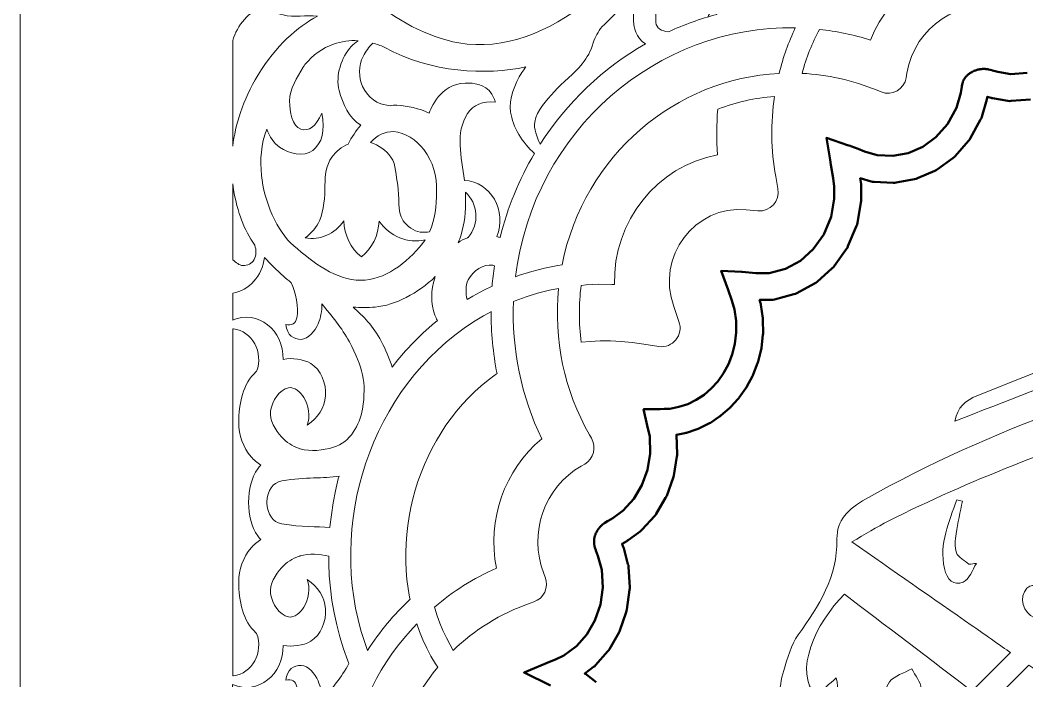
# Model space of a CAD drawing. Header units: inches. Extents: x 0.2 to 21.9, y -14.5 to -3.5.
# Drawn here: x 0.176 to 3.173, y -7.21 to -5.24 of the extents above; entities that cross this region are included whole.
import ezdxf

# ---------------------------------------------------------------- set-up
doc = ezdxf.new("R2010")
doc.units = ezdxf.units.IN
doc.header["$MEASUREMENT"] = 0
doc.layers.add('Layer 1', color=7, linetype='Continuous')

# ---------------------------------------------------------------- blocks, each defined once
blk = doc.blocks.new('block 6')
at = {"layer": 'Layer 1', "color": 250, "lineweight": 9, "true_color": 0x231f20}
for points, knots in [([(3.545, -6.1754), (3.5144, -6.2309), (3.4539, -6.2387), (3.4037, -6.2596), (3.2578, -6.3203), (3.1099, -6.3762), (2.9591, -6.4355), (2.9652, -6.3951), (2.9913, -6.3735), (3.0246, -6.3601), (3.1701, -6.3013), (3.316, -6.2435), (3.4617, -6.1851), (3.4671, -6.1829), (3.4716, -6.1787), (3.4765, -6.1754), (3.4993, -6.1754), (3.5222, -6.1754), (3.545, -6.1754)], [0, 0, 0, 0, 1, 1, 1, 2, 2, 2, 3, 3, 3, 4, 4, 4, 5, 5, 5, 6, 6, 6, 6]), ([(2.5735, -7.3081), (2.6054, -7.262), (2.6164, -7.2343), (2.6057, -7.2008), (2.585, -7.219), (2.5652, -7.2365), (2.5457, -7.2538), (2.4774, -7.1839), (2.5428, -7.0377), (2.6301, -6.9518), (2.7431, -7.0386), (2.8953, -7.1527), (3.0096, -7.2406), (3.0096, -7.2406), (3.1248, -7.1254), (3.1248, -7.1254), (3.0996, -7.1078), (3.0352, -7.0629), (3.01, -7.0453), (2.8919, -6.963), (2.7739, -6.8806), (2.6521, -6.7957), (2.6921, -6.7728), (2.726, -6.7512), (2.7617, -6.7331), (3.0038, -6.6108), (3.257, -6.5157), (3.5136, -6.429), (3.6472, -6.3838), (3.7793, -6.3324), (3.9245, -6.3413), (3.9725, -6.3443), (3.9967, -6.3823), (3.9743, -6.4238), (3.966, -6.4391), (3.9546, -6.453), (3.9434, -6.4665), (3.8751, -6.5485), (3.8048, -6.6288), (3.7391, -6.7128), (3.7188, -6.7388), (3.7107, -6.7744), (3.697, -6.8056), (3.7652, -6.7456), (3.8272, -6.6853), (3.8784, -6.6168), (3.9357, -6.5401), (3.9893, -6.4591), (4.0329, -6.374), (4.0712, -6.2993), (4.0536, -6.2433), (3.9958, -6.2232), (3.964, -6.2121), (3.9241, -6.21), (3.8913, -6.218), (3.4738, -6.3193), (3.0696, -6.4559), (2.6931, -6.6678), (2.641, -6.6972), (2.6067, -6.7313), (2.6076, -6.7869), (2.6094, -6.9001), (2.5546, -6.9863), (2.492, -7.0725), (2.4702, -7.1025), (2.4611, -7.1423), (2.4493, -7.1787), (2.4318, -7.2323), (2.4355, -7.2857), (2.4557, -7.3387), (2.4986, -7.3356), (2.5425, -7.353), (2.5735, -7.3081)], [0, 0, 0, 0, 1, 1, 1, 2, 2, 2, 3, 3, 3, 4, 4, 4, 5, 5, 5, 6, 6, 6, 7, 7, 7, 8, 8, 8, 9, 9, 9, 10, 10, 10, 11, 11, 11, 12, 12, 12, 13, 13, 13, 14, 14, 14, 15, 15, 15, 16, 16, 16, 17, 17, 17, 18, 18, 18, 19, 19, 19, 20, 20, 20, 21, 21, 21, 22, 22, 22, 23, 23, 23, 24, 24, 24, 24]), ([(2.981, -6.6737), (2.9747, -6.7062), (2.9671, -6.7385), (2.9624, -6.7712), (2.9598, -6.7899), (2.957, -6.8112), (2.9634, -6.8278), (2.9689, -6.8419), (2.9876, -6.8509), (3.0004, -6.8622), (3.008, -6.8613), (3.0157, -6.8605), (3.0233, -6.8596), (3.0104, -6.8791), (3.0014, -6.9088), (2.9836, -6.9157), (2.9548, -6.927), (2.935, -6.9093), (2.9275, -6.8744), (2.9116, -6.7993), (2.9414, -6.7361), (2.9643, -6.6706), (2.9698, -6.6716), (2.9754, -6.6726), (2.981, -6.6737)], [0, 0, 0, 0, 1, 1, 1, 2, 2, 2, 3, 3, 3, 4, 4, 4, 5, 5, 5, 6, 6, 6, 7, 7, 7, 8, 8, 8, 8]), ([(3.3057, -7.0278), (3.3109, -6.9881), (3.3153, -6.9514), (3.3206, -6.9149), (3.3217, -6.9073), (3.3251, -6.8996), (3.3292, -6.893), (3.3445, -6.8683), (3.359, -6.8397), (3.3959, -6.8598), (3.434, -6.8807), (3.4185, -6.9085), (3.4061, -6.9406), (3.3883, -6.928), (3.3742, -6.9182), (3.3497, -6.901), (3.3417, -6.986), (3.3343, -7.0633), (3.327, -7.1406), (3.3217, -7.1411), (3.3165, -7.1415), (3.3113, -7.142), (3.3012, -7.1226), (3.2924, -7.1024), (3.2805, -7.0841), (3.2628, -7.0566), (3.2514, -7.0249), (3.2072, -7.0236), (3.1727, -7.0225), (3.1493, -6.974), (3.1658, -6.9442), (3.1847, -6.9098), (3.2137, -6.9299), (3.2309, -6.9446), (3.2587, -6.9681), (3.2803, -6.9988), (3.3057, -7.0278)], [0, 0, 0, 0, 1, 1, 1, 2, 2, 2, 3, 3, 3, 4, 4, 4, 5, 5, 5, 6, 6, 6, 7, 7, 7, 8, 8, 8, 9, 9, 9, 10, 10, 10, 11, 11, 11, 12, 12, 12, 12]), ([(2.657, -7.8899), (2.7806, -7.8218), (2.8789, -7.7228), (2.9799, -7.6266), (3.0465, -7.5631), (3.1193, -7.5062), (3.1896, -7.4466), (3.2136, -7.4263), (3.2353, -7.4232), (3.2603, -7.4491), (3.2757, -7.465), (3.2919, -7.4803), (3.3084, -7.495), (3.3084, -7.495), (3.4994, -7.3878), (3.4994, -7.3878), (3.4777, -7.3694), (3.4561, -7.3511), (3.4345, -7.3327), (3.446, -7.3266), (3.4589, -7.3216), (3.4729, -7.3175), (3.4729, -7.3175), (3.3967, -7.2153), (3.3967, -7.2153), (3.3725, -7.2219), (3.3328, -7.2295), (3.3086, -7.2357), (3.2975, -7.2386), (3.2813, -7.2334), (3.2711, -7.2265), (3.2403, -7.2055), (3.2097, -7.1842), (3.1791, -7.163), (3.1791, -7.163), (3.06, -7.2821), (3.06, -7.2821), (3.0844, -7.3008), (3.1087, -7.3194), (3.1332, -7.3383), (3.0115, -7.4521), (2.8993, -7.5629), (2.7803, -7.6659), (2.7163, -7.7213), (2.6407, -7.7631), (2.5703, -7.8112), (2.5014, -7.8583), (2.3868, -7.8107), (2.3924, -7.6993), (2.3963, -7.6222), (2.4147, -7.5458), (2.427, -7.4666), (2.4025, -7.4572), (2.3827, -7.4711), (2.3718, -7.5049), (2.3632, -7.5315), (2.3521, -7.5574), (2.3422, -7.5836), (2.3422, -7.639), (2.3422, -7.6944), (2.3422, -7.7498), (2.3625, -7.7839), (2.3778, -7.8227), (2.4042, -7.8512), (2.4894, -7.9434), (2.5469, -7.9506), (2.657, -7.8899)], [0, 0, 0, 0, 1, 1, 1, 2, 2, 2, 3, 3, 3, 4, 4, 4, 5, 5, 5, 6, 6, 6, 7, 7, 7, 8, 8, 8, 9, 9, 9, 10, 10, 10, 11, 11, 11, 12, 12, 12, 13, 13, 13, 14, 14, 14, 15, 15, 15, 16, 16, 16, 17, 17, 17, 18, 18, 18, 19, 19, 19, 20, 20, 20, 21, 21, 21, 22, 22, 22, 22]), ([(2.8058, -7.35), (2.7512, -7.2905), (2.7374, -7.25), (2.7646, -7.2127), (2.7784, -7.1937), (2.8081, -7.1863), (2.8306, -7.1737), (2.8405, -7.1934), (2.8572, -7.2126), (2.8588, -7.2331), (2.8619, -7.2715), (2.8578, -7.3089), (2.8886, -7.3409), (2.8992, -7.352), (2.8973, -7.3752), (2.8906, -7.3984), (2.8741, -7.3848), (2.8576, -7.3711), (2.8381, -7.355), (2.7547, -7.4946), (2.6324, -7.5895), (2.4982, -7.672), (2.6003, -7.5651), (2.7025, -7.4581), (2.8058, -7.35)], [0, 0, 0, 0, 1, 1, 1, 2, 2, 2, 3, 3, 3, 4, 4, 4, 5, 5, 5, 6, 6, 6, 7, 7, 7, 8, 8, 8, 8])]:
    blk.add_open_spline(points, degree=3, knots=knots, dxfattribs=at)

msp = doc.modelspace()

# ---------------------------------------------------------------- linework, layer by layer
at = {"layer": 'Layer 1', "color": 250, "lineweight": 18, "true_color": 0x231f20}
msp.add_lwpolyline([(0.1756, -14.5134), (16.7661, -14.5134), (16.7661, -3.629), (0.1756, -3.629), (0.1756, -14.5134)], dxfattribs=at)
at = {"layer": 'Layer 1', "color": 140, "lineweight": 50, "true_color": 0x00adef}
for points in [[(1.7544, -7.224), (1.6759, -7.185), (1.7568, -7.1512), (1.7695, -7.1459), (1.7948, -7.1342), (1.8317, -7.1066), (1.8629, -7.0713), (1.8871, -7.0294), (1.9034, -6.9823), (1.9104, -6.9312), (1.9072, -6.8784), (1.896, -6.8371), (1.8901, -6.8217), (1.8898, -6.8208), (1.8895, -6.82), (1.8871, -6.8126), (1.8865, -6.8109), (1.8861, -6.8091), (1.8857, -6.8073), (1.8853, -6.8057), (1.885, -6.804), (1.8848, -6.8024), (1.8845, -6.8004), (1.8844, -6.7985), (1.8844, -6.797), (1.8843, -6.7955), (1.8843, -6.7941), (1.8844, -6.7926), (1.8844, -6.7906), (1.8847, -6.7886), (1.8849, -6.787), (1.8851, -6.7854), (1.8854, -6.7838), (1.8858, -6.7821), (1.8861, -6.7803), (1.8866, -6.7786), (1.8872, -6.7767), (1.8877, -6.7751), (1.8883, -6.7736), (1.8891, -6.7715), (1.8898, -6.7699), (1.8905, -6.7683), (1.8916, -6.7662), (1.8924, -6.7646), (1.8934, -6.763), (1.8948, -6.7608), (1.8957, -6.7593), (1.8967, -6.758), (1.8984, -6.7556), (1.8995, -6.7542), (1.9007, -6.7528), (1.9029, -6.7504), (1.9041, -6.749), (1.9054, -6.7478), (1.908, -6.7454), (1.9093, -6.7442), (1.9108, -6.7431), (1.9139, -6.7406), (1.9154, -6.7395), (1.917, -6.7385), (1.9248, -6.7335), (1.9256, -6.733), (1.9264, -6.7325), (1.9405, -6.7245), (1.9711, -6.7022), (2.0024, -6.6676), (2.0269, -6.6268), (2.0435, -6.5812), (2.0515, -6.5322), (2.0501, -6.4818), (2.0425, -6.4483), (2.0317, -6.4003), (2.081, -6.3995), (2.0931, -6.3994), (2.1096, -6.3986), (2.1372, -6.3934), (2.1637, -6.3846), (2.1887, -6.3723), (2.2121, -6.3569), (2.2335, -6.3384), (2.2529, -6.3171), (2.27, -6.2929), (2.2844, -6.266), (2.2958, -6.2366), (2.3036, -6.2049), (2.3076, -6.1715), (2.3072, -6.1372), (2.3022, -6.1029), (2.2947, -6.0761), (2.2833, -6.0442), (2.2631, -5.9873), (2.3234, -5.9908), (2.3252, -5.9909), (2.3664, -5.9948), (2.4063, -5.9943), (2.4546, -5.9814), (2.4987, -5.9574), (2.5371, -5.9233), (2.5685, -5.8795), (2.5906, -5.8268), (2.5998, -5.7735), (2.5996, -5.7366), (2.5966, -5.7118), (2.5894, -5.6719), (2.587, -5.6569), (2.5765, -5.5916), (2.6392, -5.6127), (2.6472, -5.6154), (2.648, -5.6157), (2.6489, -5.616), (2.6708, -5.6244), (2.6894, -5.6321), (2.7269, -5.6429), (2.7742, -5.6451), (2.8199, -5.6365), (2.8629, -5.618), (2.9023, -5.5894), (2.9365, -5.5508), (2.9632, -5.5023), (2.9761, -5.4573), (2.9792, -5.4386), (2.9794, -5.4376), (2.9796, -5.4365), (2.9811, -5.4297), (2.9815, -5.428), (2.982, -5.4263), (2.9829, -5.4238), (2.9841, -5.421), (2.9848, -5.4194), (2.9859, -5.4175), (2.987, -5.4156), (2.9887, -5.4131), (2.9899, -5.4115), (2.9921, -5.4089), (2.9933, -5.4075), (2.9947, -5.406), (2.9963, -5.4046), (2.9981, -5.403), (2.9995, -5.4017), (3.0012, -5.4005), (3.0034, -5.3989), (3.0051, -5.3977), (3.0069, -5.3966), (3.0095, -5.3951), (3.0113, -5.394), (3.0132, -5.3932), (3.0162, -5.3918), (3.0181, -5.391), (3.02, -5.3903), (3.0233, -5.3893), (3.0253, -5.3886), (3.0274, -5.3881), (3.0309, -5.3874), (3.033, -5.3869), (3.0351, -5.3867), (3.0386, -5.3863), (3.0408, -5.3861), (3.043, -5.3861), (3.0467, -5.3861), (3.0489, -5.3861), (3.0511, -5.3863), (3.055, -5.3868), (3.0571, -5.387), (3.0593, -5.3875), (3.0686, -5.3896), (3.0697, -5.3898), (3.0708, -5.3902), (3.0866, -5.3947), (3.1255, -5.4012), (3.1736, -5.3977)], [(3.1842, -5.4771), (3.1265, -5.4814), (3.1217, -5.4817), (3.1169, -5.4809), (3.0711, -5.4732), (3.0689, -5.4728), (3.0668, -5.4722), (3.0552, -5.4689), (3.0546, -5.4727), (3.0542, -5.4749), (3.0536, -5.477), (3.0389, -5.5286), (3.0377, -5.5329), (3.0355, -5.5369), (3.0045, -5.5933), (3.0023, -5.5972), (2.9994, -5.6005), (2.9592, -5.6458), (2.9563, -5.6491), (2.9528, -5.6517), (2.9063, -5.6853), (2.9027, -5.6879), (2.8987, -5.6896), (2.8476, -5.7117), (2.8434, -5.7135), (2.839, -5.7143), (2.7844, -5.7246), (2.7799, -5.7254), (2.7752, -5.7252), (2.7185, -5.7226), (2.7138, -5.7224), (2.7092, -5.7211), (2.6772, -5.7118), (2.6794, -5.7293), (2.6796, -5.7316), (2.6796, -5.734), (2.6798, -5.7767), (2.6798, -5.7802), (2.6792, -5.7836), (2.6687, -5.8449), (2.6679, -5.8494), (2.6661, -5.8536), (2.6405, -5.9146), (2.6387, -5.9187), (2.6361, -5.9224), (2.5996, -5.9735), (2.597, -5.9771), (2.5936, -5.9801), (2.5484, -6.0203), (2.545, -6.0233), (2.5409, -6.0255), (2.4886, -6.054), (2.4844, -6.0563), (2.4797, -6.0575), (2.422, -6.0728), (2.4172, -6.0741), (2.4123, -6.0742), (2.3774, -6.0746), (2.3799, -6.0837), (2.3806, -6.0862), (2.381, -6.0888), (2.3867, -6.1283), (2.3871, -6.1309), (2.3871, -6.1335), (2.3876, -6.1731), (2.3876, -6.1757), (2.3873, -6.1783), (2.3828, -6.2168), (2.3825, -6.2193), (2.3819, -6.2218), (2.3728, -6.2583), (2.3722, -6.2608), (2.3713, -6.2631), (2.3581, -6.2971), (2.3572, -6.2994), (2.356, -6.3016), (2.3393, -6.3328), (2.3382, -6.335), (2.3368, -6.337), (2.3169, -6.3652), (2.3155, -6.3672), (2.3138, -6.369), (2.2911, -6.394), (2.2895, -6.3958), (2.2876, -6.3974), (2.2623, -6.4192), (2.2604, -6.4208), (2.2583, -6.4222), (2.2307, -6.4405), (2.2285, -6.4419), (2.2262, -6.4431), (2.1964, -6.4576), (2.194, -6.4588), (2.1915, -6.4597), (2.1599, -6.4702), (2.1573, -6.471), (2.1546, -6.4715), (2.1299, -6.4762), (2.1315, -6.5338), (2.1317, -6.5376), (2.131, -6.5413), (2.1219, -6.5977), (2.1213, -6.6014), (2.12, -6.605), (2.1008, -6.6578), (2.0995, -6.6614), (2.0975, -6.6647), (2.069, -6.7122), (2.067, -6.7156), (2.0643, -6.7185), (2.0275, -6.759), (2.0248, -6.762), (2.0215, -6.7644), (1.9858, -6.7905), (1.984, -6.7918), (1.982, -6.7929), (1.9679, -6.801), (1.9715, -6.8104), (1.9722, -6.8123), (1.9727, -6.8143), (1.9855, -6.8615), (1.9865, -6.8654), (1.9868, -6.8695), (1.9905, -6.9302), (1.9907, -6.9342), (1.9902, -6.9381), (1.9821, -6.997), (1.9815, -7.0009), (1.9803, -7.0046), (1.9615, -7.0592), (1.9602, -7.0628), (1.9583, -7.0662), (1.9301, -7.1148), (1.9281, -7.1183), (1.9255, -7.1212), (1.889, -7.1626), (1.8863, -7.1656), (1.883, -7.1681), (1.8569, -7.1877), (1.8582, -7.1885), (1.8605, -7.1898), (1.8627, -7.1915), (1.8908, -7.2137)]]:
    msp.add_lwpolyline(points, dxfattribs=at)
at = {"layer": 'Layer 1', "color": 250, "lineweight": 9, "true_color": 0x231f20}
for points in [[(1.7891, -5.9703), (1.7763, -5.9722), (1.7373, -5.9799), (1.6993, -5.9895), (1.6621, -6.0009), (1.6507, -6.0051)], [(1.5789, -6.1093), (1.5552, -6.1221), (1.5258, -6.1398), (1.4975, -6.1589), (1.4702, -6.1792), (1.444, -6.2006), (1.4188, -6.2232), (1.3948, -6.2468), (1.3718, -6.2714), (1.3499, -6.2969), (1.3292, -6.3233), (1.3096, -6.3506), (1.2912, -6.3786), (1.2739, -6.4073), (1.2578, -6.4368), (1.2428, -6.4668), (1.2291, -6.4974), (1.2166, -6.5286), (1.2052, -6.5602), (1.1951, -6.5923), (1.1862, -6.6247), (1.1786, -6.6575), (1.1723, -6.6906), (1.1672, -6.7239), (1.1634, -6.7574), (1.1609, -6.791), (1.1598, -6.8248), (1.16, -6.8586), (1.1616, -6.8924), (1.1645, -6.9262), (1.1689, -6.9599), (1.1746, -6.9934), (1.1818, -7.0268), (1.1905, -7.0599), (1.2007, -7.0926), (1.2101, -7.1189)], [(1.5962, -6.294), (1.5904, -6.2979), (1.5692, -6.3136), (1.5488, -6.3302), (1.5292, -6.3478), (1.5104, -6.3662), (1.4924, -6.3855), (1.4753, -6.4056), (1.4589, -6.4264), (1.4434, -6.448), (1.4288, -6.4702), (1.415, -6.4931), (1.4022, -6.5166), (1.3902, -6.5406), (1.3792, -6.5651), (1.3692, -6.59), (1.3601, -6.6154), (1.352, -6.6411), (1.3449, -6.6672), (1.3388, -6.6935), (1.3337, -6.72), (1.3296, -6.7467), (1.3266, -6.7735), (1.3246, -6.8003), (1.3237, -6.8272), (1.3238, -6.8541), (1.3251, -6.8809), (1.3274, -6.9076), (1.3308, -6.9341), (1.3354, -6.9604), (1.3366, -6.9662)], [(1.3564, -7.0399), (1.3647, -7.0629), (1.3749, -7.0877), (1.3862, -7.112), (1.3987, -7.1358), (1.4124, -7.1592), (1.419, -7.1692)]]:
    msp.add_lwpolyline(points, dxfattribs=at)
for points, knots in [([(2.3053, -5.1065), (2.3042, -5.1057), (2.3031, -5.1048), (2.302, -5.1039), (2.2766, -5.0813), (2.2812, -5.0232), (2.3049, -4.9983), (2.3237, -4.9785), (2.3516, -4.9758), (2.3848, -4.9956), (2.3848, -4.9382), (2.3405, -4.9324), (2.3094, -4.9294), (2.2966, -4.9281), (2.2837, -4.9304), (2.2711, -4.9351), (2.2731, -4.8849), (2.2571, -4.8419), (2.2105, -4.8343), (2.2266, -4.8857), (2.245, -4.9401), (2.1024, -4.9983), (2.101, -4.9989), (2.0995, -4.9996), (2.0982, -5.0003), (2.1532, -4.8876), (2.1802, -4.7797), (2.1839, -4.7204), (2.1863, -4.6831), (2.1909, -4.6489), (2.1973, -4.6175), (2.1993, -4.624), (2.2015, -4.6304), (2.2041, -4.6366), (2.2212, -4.6779), (2.2466, -4.7151), (2.2734, -4.7495), (2.316, -4.8042), (2.3757, -4.8308), (2.4176, -4.8964), (2.4238, -4.9061), (2.4292, -4.9172), (2.4334, -4.9289), (2.3567, -5.0122), (2.2939, -5.1112), (2.2503, -5.2234), (2.2003, -5.2365), (2.152, -5.254), (2.106, -5.2757), (2.0855, -5.2734), (2.0701, -5.2647), (2.0687, -5.2477), (2.0611, -5.1603), (2.1204, -5.1489), (2.1766, -5.1212), (2.1848, -5.1511), (2.2063, -5.1847), (2.2455, -5.1985), (2.2361, -5.2077), (2.2287, -5.2188), (2.2236, -5.2308)], [0, 0, 0, 0, 1, 1, 1, 2, 2, 2, 3, 3, 3, 4, 4, 4, 5, 5, 5, 6, 6, 6, 7, 7, 7, 8, 8, 8, 9, 9, 9, 10, 10, 10, 11, 11, 11, 12, 12, 12, 13, 13, 13, 14, 14, 14, 15, 15, 15, 16, 16, 16, 17, 17, 17, 18, 18, 18, 19, 19, 19, 20, 20, 20, 20]), ([(2.5558, -5.268), (2.534, -5.3083), (2.5164, -5.3521), (2.5037, -5.3991), (2.5782, -5.403), (2.6535, -5.4193), (2.7273, -5.4495), (2.7273, -5.4495), (2.7393, -5.4544), (2.7393, -5.4544), (2.7716, -5.4681), (2.8079, -5.4474), (2.8139, -5.412), (2.8139, -5.412), (2.8161, -5.3983), (2.8161, -5.3983), (2.8395, -5.2591), (2.9745, -5.1709), (3.1069, -5.2086), (3.1069, -5.2086), (3.1198, -5.2123), (3.1198, -5.2123), (3.1541, -5.2224), (3.1884, -5.1966), (3.1895, -5.1599), (3.1895, -5.1599), (3.1899, -5.1456), (3.1899, -5.1456), (3.1945, -4.9893), (3.2472, -4.847), (3.3324, -4.7325), (3.2858, -4.7188), (3.2387, -4.7095), (3.1915, -4.7044), (3.1248, -4.8098), (3.08, -4.9322), (3.0644, -5.0656), (2.9091, -5.057), (2.7656, -5.1512), (2.7078, -5.2998), (2.6572, -5.2841), (2.6065, -5.2737), (2.5558, -5.268)], [0, 0, 0, 0, 1, 1, 1, 2, 2, 2, 3, 3, 3, 4, 4, 4, 5, 5, 5, 6, 6, 6, 7, 7, 7, 8, 8, 8, 9, 9, 9, 10, 10, 10, 11, 11, 11, 12, 12, 12, 13, 13, 13, 14, 14, 14, 14]), ([(1.9274, -5.1112), (1.9028, -5.1473), (1.8802, -5.1726), (1.8636, -5.1859), (1.7545, -5.2736), (1.6152, -5.3326), (1.482, -5.3083), (1.388, -5.2911), (1.2916, -5.2407), (1.2141, -5.169), (1.2542, -5.1318), (1.3089, -5.1197), (1.359, -5.1372)], [0, 0, 0, 0, 1, 1, 1, 2, 2, 2, 3, 3, 3, 4, 4, 4, 4]), ([(1.7241, -5.6105), (1.7139, -5.5904), (1.7047, -5.5629), (1.7077, -5.5444), (1.7137, -5.5079), (1.7429, -5.4805), (1.7661, -5.4537), (1.7891, -5.4272), (1.8274, -5.3988), (1.8487, -5.3707), (1.8657, -5.3483), (1.8733, -5.3361), (1.8816, -5.3085), (1.8868, -5.2911), (1.8971, -5.2743), (1.9081, -5.2597), (1.9476, -5.2245), (1.9824, -5.1848), (2.0127, -5.1431), (2.0022, -5.1906), (2.0004, -5.2351), (2.0025, -5.2518), (2.0029, -5.2543), (2.0081, -5.2951), (2.0376, -5.3109), (1.9113, -5.3834), (1.8036, -5.4867), (1.7241, -5.6105)], [0, 0, 0, 0, 1, 1, 1, 2, 2, 2, 3, 3, 3, 4, 4, 4, 5, 5, 5, 6, 6, 6, 7, 7, 7, 8, 8, 8, 9, 9, 9, 9]), ([(0.8087, -5.3013), (0.8216, -5.2558), (0.8579, -5.2116), (0.898, -5.2025), (0.9154, -5.216), (0.9357, -5.2191), (0.9589, -5.2249), (0.9906, -5.2329), (1.0268, -5.2249), (1.061, -5.2287), (1.0019, -5.2605), (0.9365, -5.3164), (0.8841, -5.4038), (0.8377, -5.481), (0.8163, -5.5533), (0.8087, -5.6164), (0.8087, -5.6164), (0.8087, -5.3013), (0.8087, -5.3013)], [0, 0, 0, 0, 1, 1, 1, 2, 2, 2, 3, 3, 3, 4, 4, 4, 5, 5, 5, 6, 6, 6, 6]), ([(1.0736, -5.5179), (1.0565, -5.557), (1.0359, -5.5729), (1.0117, -5.5655), (0.9851, -5.5573), (0.9779, -5.5124), (0.9778, -5.482), (0.9777, -5.4452), (1.0002, -5.4117), (1.0183, -5.3809), (1.02, -5.3779), (1.0219, -5.3751), (1.0236, -5.3726), (1.0479, -5.3453), (1.0759, -5.3229), (1.1083, -5.312), (1.1325, -5.3038), (1.1571, -5.3004), (1.1819, -5.3017), (1.1743, -5.307), (1.1673, -5.3128), (1.1615, -5.3191), (1.1317, -5.3509), (1.114, -5.4065), (1.1255, -5.4503), (1.136, -5.4903), (1.1544, -5.5315), (1.1896, -5.5538), (1.1758, -5.5702), (1.163, -5.5892), (1.1522, -5.6098), (1.1326, -5.6183), (1.1163, -5.6314), (1.1034, -5.649), (1.0871, -5.6713), (1.0832, -5.7035), (1.0832, -5.7322), (1.0832, -5.768), (1.0801, -5.8055), (1.0671, -5.8383), (1.0605, -5.8552), (1.0417, -5.8758), (1.0244, -5.8894), (1.0683, -5.8976), (1.1129, -5.878), (1.1394, -5.8384), (1.1406, -5.8813), (1.16, -5.9212), (1.1918, -5.9461), (1.2234, -5.9213), (1.2427, -5.8818), (1.2442, -5.8392), (1.2764, -5.886), (1.3303, -5.9075), (1.3818, -5.895), (1.3792, -5.8989), (1.3764, -5.9027), (1.3735, -5.9064), (1.3272, -5.965), (1.2599, -6.0159), (1.1895, -6.0159), (1.1152, -6.0159), (1.049, -5.9629), (0.9901, -5.9131), (0.9407, -5.8713), (0.9016, -5.7792), (0.8943, -5.7031), (0.8899, -5.6563), (0.8927, -5.6106), (0.9099, -5.5656), (0.9187, -5.5879), (0.9304, -5.6068), (0.9483, -5.6194), (0.976, -5.6389), (1.0197, -5.6497), (1.0467, -5.6289), (1.0751, -5.6069), (1.0841, -5.57), (1.0736, -5.5179)], [0, 0, 0, 0, 1, 1, 1, 2, 2, 2, 3, 3, 3, 4, 4, 4, 5, 5, 5, 6, 6, 6, 7, 7, 7, 8, 8, 8, 9, 9, 9, 10, 10, 10, 11, 11, 11, 12, 12, 12, 13, 13, 13, 14, 14, 14, 15, 15, 15, 16, 16, 16, 17, 17, 17, 18, 18, 18, 19, 19, 19, 20, 20, 20, 21, 21, 21, 22, 22, 22, 23, 23, 23, 24, 24, 24, 25, 25, 25, 26, 26, 26, 26]), ([(1.4983, -5.7182), (1.5768, -5.7217), (1.6256, -5.8091), (1.5949, -5.8856), (1.5982, -5.8864), (1.6015, -5.8873), (1.6047, -5.8883), (1.6266, -5.799), (1.6616, -5.7148), (1.7073, -5.6378), (1.6717, -5.6081), (1.6418, -5.5568), (1.6358, -5.5151), (1.63, -5.4741), (1.6487, -5.4307), (1.6696, -5.3962), (1.6728, -5.391), (1.6769, -5.3855), (1.6814, -5.38), (1.5625, -5.4051), (1.4004, -5.3987), (1.2597, -5.3211), (1.2483, -5.316), (1.2369, -5.312), (1.2257, -5.3089), (1.2139, -5.3202), (1.2037, -5.3345), (1.1967, -5.3486), (1.1838, -5.3741), (1.1825, -5.4123), (1.1953, -5.4379), (1.2126, -5.4727), (1.2368, -5.4911), (1.2772, -5.4957), (1.2839, -5.4943), (1.2909, -5.4938), (1.2977, -5.4942), (1.3294, -5.4962), (1.3636, -5.5031), (1.3935, -5.5177), (1.4033, -5.49), (1.4349, -5.4241), (1.5146, -5.4283), (1.53, -5.4291), (1.5722, -5.4333), (1.5874, -5.4749), (1.5886, -5.478), (1.5893, -5.4813), (1.5902, -5.4846), (1.5528, -5.4816), (1.5254, -5.4931), (1.508, -5.5191), (1.47, -5.5758), (1.4897, -5.647), (1.4983, -5.7182)], [0, 0, 0, 0, 1, 1, 1, 2, 2, 2, 3, 3, 3, 4, 4, 4, 5, 5, 5, 6, 6, 6, 7, 7, 7, 8, 8, 8, 9, 9, 9, 10, 10, 10, 11, 11, 11, 12, 12, 12, 13, 13, 13, 14, 14, 14, 15, 15, 15, 16, 16, 16, 17, 17, 17, 18, 18, 18, 18]), ([(2.2527, -5.5058), (2.249, -5.5511), (2.2488, -5.5967), (2.2522, -5.6421), (2.0714, -5.6756), (1.9411, -5.8394), (1.945, -6.0284), (1.945, -6.0284), (1.9378, -6.028), (1.9378, -6.028), (1.9378, -6.028), (1.8991, -6.0279), (1.8991, -6.0279), (1.8991, -6.0279), (1.861, -6.0297), (1.861, -6.0297), (1.861, -6.0297), (1.8459, -6.0311), (1.8459, -6.0311), (1.8386, -6.0877), (1.8389, -6.1446), (1.8465, -6.2005), (1.8465, -6.2005), (1.8724, -6.198), (1.8724, -6.198), (1.8724, -6.198), (1.9026, -6.1966), (1.9026, -6.1966), (1.9026, -6.1966), (1.9336, -6.1966), (1.9336, -6.1966), (1.9336, -6.1966), (1.9654, -6.1982), (1.9654, -6.1982), (1.9654, -6.1982), (1.998, -6.2014), (1.998, -6.2014), (1.998, -6.2014), (2.0331, -6.2065), (2.0331, -6.2065), (2.0331, -6.2065), (2.0773, -6.213), (2.0773, -6.213), (2.1185, -6.2197), (2.1515, -6.1785), (2.1372, -6.1382), (2.1372, -6.1382), (2.1216, -6.0941), (2.1216, -6.0941), (2.0688, -5.9456), (2.1843, -5.7912), (2.3373, -5.8055), (2.3373, -5.8055), (2.3724, -5.8088), (2.3724, -5.8088), (2.4088, -5.8128), (2.4386, -5.7796), (2.4319, -5.7426), (2.4319, -5.7426), (2.4253, -5.7061), (2.4253, -5.7061), (2.411, -5.6273), (2.4098, -5.5467), (2.4218, -5.4677), (2.3636, -5.4723), (2.3068, -5.4854), (2.2527, -5.5058)], [0, 0, 0, 0, 1, 1, 1, 2, 2, 2, 3, 3, 3, 4, 4, 4, 5, 5, 5, 6, 6, 6, 7, 7, 7, 8, 8, 8, 9, 9, 9, 10, 10, 10, 11, 11, 11, 12, 12, 12, 13, 13, 13, 14, 14, 14, 15, 15, 15, 16, 16, 16, 17, 17, 17, 18, 18, 18, 19, 19, 19, 20, 20, 20, 21, 21, 21, 22, 22, 22, 22]), ([(1.219, -5.6053), (1.244, -5.6134), (1.2642, -5.628), (1.2796, -5.649), (1.2959, -5.6713), (1.2942, -5.7042), (1.2998, -5.7322), (1.3067, -5.7672), (1.2963, -5.8097), (1.3159, -5.8383), (1.3261, -5.8533), (1.3495, -5.8705), (1.3665, -5.8721), (1.3781, -5.8733), (1.387, -5.8727), (1.3945, -5.8714), (1.4105, -5.8354), (1.4156, -5.7935), (1.4157, -5.7526), (1.4159, -5.7025), (1.4067, -5.6652), (1.3778, -5.6264), (1.3558, -5.5968), (1.3218, -5.5752), (1.2872, -5.5729), (1.2635, -5.5714), (1.2357, -5.5848), (1.219, -5.6053)], [0, 0, 0, 0, 1, 1, 1, 2, 2, 2, 3, 3, 3, 4, 4, 4, 5, 5, 5, 6, 6, 6, 7, 7, 7, 8, 8, 8, 9, 9, 9, 9]), ([(0.8087, -5.7287), (0.8145, -5.7775), (0.8268, -5.8145), (0.8346, -5.8354), (0.8452, -5.864), (0.8584, -5.8886), (0.874, -5.9108), (0.8794, -5.9266), (0.8788, -5.941), (0.8722, -5.9543), (0.8663, -5.966), (0.8515, -5.972), (0.8393, -5.9718), (0.8279, -5.9716), (0.8185, -5.9625), (0.8088, -5.9551), (0.8088, -5.9551), (0.8087, -5.7287), (0.8087, -5.7287)], [0, 0, 0, 0, 1, 1, 1, 2, 2, 2, 3, 3, 3, 4, 4, 4, 5, 5, 5, 6, 6, 6, 6]), ([(1.4797, -5.9041), (1.483, -5.8963), (1.4859, -5.8884), (1.4885, -5.8804), (1.4994, -5.8464), (1.5018, -5.8145), (1.5018, -5.7673), (1.5018, -5.7625), (1.5016, -5.7578), (1.5014, -5.7532), (1.5388, -5.7857), (1.5441, -5.8484), (1.5098, -5.8882), (1.509, -5.8884), (1.5082, -5.8887), (1.5075, -5.8889), (1.4976, -5.8924), (1.4883, -5.8976), (1.4797, -5.9041)], [0, 0, 0, 0, 1, 1, 1, 2, 2, 2, 3, 3, 3, 4, 4, 4, 5, 5, 5, 6, 6, 6, 6]), ([(0.8088, -6.1347), (0.8088, -6.1347), (0.8088, -6.0546), (0.8088, -6.0546), (0.8572, -6.0456), (0.8961, -6.003), (0.9034, -5.9479), (0.9203, -5.9671), (0.9392, -5.9852), (0.9597, -6.0038), (0.967, -6.0104), (0.9744, -6.0166), (0.9818, -6.0224), (0.9821, -6.0228), (0.9823, -6.0232), (0.9826, -6.0236), (0.9956, -6.0485), (1.0066, -6.0997), (0.9999, -6.1274), (0.9954, -6.1459), (0.9855, -6.1517), (0.9663, -6.1476), (0.9708, -6.1799), (0.9906, -6.1927), (1.012, -6.1919), (1.0337, -6.1911), (1.0533, -6.1674), (1.0627, -6.1459), (1.0703, -6.1287), (1.0743, -6.1071), (1.0743, -6.086), (1.1035, -6.1227), (1.1336, -6.1569), (1.1559, -6.1997), (1.195, -6.2743), (1.2081, -6.3184), (1.1947, -6.3997), (1.1869, -6.4471), (1.1586, -6.4988), (1.1083, -6.5137), (1.0766, -6.523), (1.042, -6.5274), (1.0091, -6.5179), (1.0084, -6.5177), (1.0077, -6.5178), (1.0069, -6.5175), (0.9863, -6.5106), (0.9686, -6.499), (0.9538, -6.4828), (0.9355, -6.4628), (0.9179, -6.4334), (0.9215, -6.4053), (0.9253, -6.3753), (0.948, -6.3413), (0.975, -6.3362), (0.9921, -6.3329), (1.0104, -6.349), (1.0201, -6.3649), (1.0338, -6.3874), (1.0405, -6.4229), (1.0302, -6.4477), (1.0633, -6.4252), (1.0815, -6.3961), (1.0849, -6.3603), (1.0882, -6.3246), (1.07, -6.2807), (1.0412, -6.264), (1.0172, -6.25), (0.9874, -6.2467), (0.9583, -6.2515), (0.9619, -6.1653), (0.8826, -6.1016), (0.8081, -6.135)], [0, 0, 0, 0, 1, 1, 1, 2, 2, 2, 3, 3, 3, 4, 4, 4, 5, 5, 5, 6, 6, 6, 7, 7, 7, 8, 8, 8, 9, 9, 9, 10, 10, 10, 11, 11, 11, 12, 12, 12, 13, 13, 13, 14, 14, 14, 15, 15, 15, 16, 16, 16, 17, 17, 17, 18, 18, 18, 19, 19, 19, 20, 20, 20, 21, 21, 21, 22, 22, 22, 23, 23, 23, 24, 24, 24, 24]), ([(1.5063, -6.0734), (1.5063, -6.0734), (1.5233, -6.0631), (1.5233, -6.0631), (1.5233, -6.0631), (1.5564, -6.0452), (1.5564, -6.0452), (1.5564, -6.0452), (1.5808, -6.0335), (1.5808, -6.0335), (1.5824, -6.0131), (1.5848, -5.993), (1.5879, -5.973), (1.5862, -5.9723), (1.5845, -5.9716), (1.5826, -5.9712), (1.5557, -5.9654), (1.5233, -5.9883), (1.5099, -6.0148), (1.5013, -6.0318), (1.5018, -6.0533), (1.5063, -6.0734)], [0, 0, 0, 0, 1, 1, 1, 2, 2, 2, 3, 3, 3, 4, 4, 4, 5, 5, 5, 6, 6, 6, 7, 7, 7, 7]), ([(1.4179, -6.1357), (1.4179, -6.1357), (1.402, -6.1488), (1.402, -6.1488), (1.402, -6.1488), (1.3747, -6.1733), (1.3747, -6.1733), (1.3747, -6.1733), (1.3485, -6.199), (1.3485, -6.199), (1.3485, -6.199), (1.3235, -6.2257), (1.3235, -6.2257), (1.3235, -6.2257), (1.2998, -6.2534), (1.2998, -6.2534), (1.2998, -6.2534), (1.2833, -6.2746), (1.2833, -6.2746), (1.275, -6.2479), (1.2638, -6.2221), (1.251, -6.1978), (1.2269, -6.1516), (1.1972, -6.1231), (1.1668, -6.0958), (1.1885, -6.0976), (1.2106, -6.0975), (1.2329, -6.0956), (1.2918, -6.0905), (1.3613, -6.0542), (1.4117, -6.005), (1.411, -6.0064), (1.4105, -6.0079), (1.41, -6.0094), (1.3981, -6.0438), (1.3977, -6.0857), (1.4104, -6.1195), (1.4125, -6.125), (1.415, -6.1305), (1.4179, -6.1357)], [0, 0, 0, 0, 1, 1, 1, 2, 2, 2, 3, 3, 3, 4, 4, 4, 5, 5, 5, 6, 6, 6, 7, 7, 7, 8, 8, 8, 9, 9, 9, 10, 10, 10, 11, 11, 11, 12, 12, 12, 13, 13, 13, 13]), ([(1.6446, -6.0788), (1.6389, -6.2204), (1.6678, -6.3614), (1.7287, -6.4888), (1.6172, -6.581), (1.5651, -6.7295), (1.5938, -6.8737), (1.5251, -6.9044), (1.4636, -6.9437), (1.4097, -6.9897), (1.4097, -6.9897), (1.4097, -6.9897), (1.4097, -6.9897), (1.4097, -6.9897), (1.4107, -6.9933), (1.4107, -6.9933), (1.4107, -6.9933), (1.4177, -7.0159), (1.4177, -7.0159), (1.4177, -7.0159), (1.4257, -7.0381), (1.4257, -7.0381), (1.4257, -7.0381), (1.4346, -7.0599), (1.4346, -7.0599), (1.4346, -7.0599), (1.4446, -7.0814), (1.4446, -7.0814), (1.4446, -7.0814), (1.4557, -7.1024), (1.4557, -7.1024), (1.4557, -7.1024), (1.4653, -7.1189), (1.4653, -7.1189), (1.5281, -7.0581), (1.6049, -7.0093), (1.6947, -6.9781), (1.6947, -6.9781), (1.705, -6.9745), (1.705, -6.9745), (1.7349, -6.9644), (1.7503, -6.9305), (1.7388, -6.9005), (1.7388, -6.9005), (1.7346, -6.8895), (1.7346, -6.8895), (1.6885, -6.7691), (1.7363, -6.6322), (1.8462, -6.5695), (1.8462, -6.5695), (1.8565, -6.5636), (1.8565, -6.5636), (1.883, -6.5481), (1.8921, -6.5133), (1.8766, -6.4862), (1.8766, -6.4862), (1.871, -6.4763), (1.871, -6.4763), (1.7957, -6.3446), (1.7635, -6.1918), (1.7787, -6.0404), (1.7787, -6.0404), (1.7514, -6.0458), (1.7514, -6.0458), (1.7514, -6.0458), (1.7164, -6.0546), (1.7164, -6.0546), (1.7164, -6.0546), (1.6823, -6.0651), (1.6823, -6.0651), (1.6823, -6.0651), (1.6492, -6.0771), (1.6492, -6.0771), (1.6492, -6.0771), (1.6446, -6.079), (1.6446, -6.079), (1.6446, -6.079), (1.6446, -6.0788), (1.6446, -6.0788)], [0, 0, 0, 0, 1, 1, 1, 2, 2, 2, 3, 3, 3, 4, 4, 4, 5, 5, 5, 6, 6, 6, 7, 7, 7, 8, 8, 8, 9, 9, 9, 10, 10, 10, 11, 11, 11, 12, 12, 12, 13, 13, 13, 14, 14, 14, 15, 15, 15, 16, 16, 16, 17, 17, 17, 18, 18, 18, 19, 19, 19, 20, 20, 20, 21, 21, 21, 22, 22, 22, 23, 23, 23, 24, 24, 24, 25, 25, 25, 26, 26, 26, 26]), ([(0.8088, -7.1948), (0.8088, -7.1948), (0.8108, -7.1945), (0.8108, -7.1945), (0.8666, -7.1883), (0.9008, -7.1246), (0.8797, -7.0681), (0.879, -7.0676), (0.8784, -7.0671), (0.8778, -7.0666), (0.8398, -7.0331), (0.826, -6.9695), (0.8264, -6.9159), (0.8267, -6.8792), (0.84, -6.8399), (0.863, -6.8134), (0.8713, -6.8038), (0.8813, -6.7956), (0.8924, -6.7889), (0.8892, -6.7855), (0.8862, -6.7818), (0.8835, -6.7779), (0.8642, -6.7501), (0.855, -6.7167), (0.856, -6.6777), (0.856, -6.6777), (0.856, -6.6777), (0.856, -6.6777), (0.855, -6.6387), (0.8642, -6.6053), (0.8835, -6.5775), (0.8862, -6.5736), (0.8892, -6.5699), (0.8924, -6.5665), (0.8813, -6.5597), (0.8713, -6.5515), (0.863, -6.542), (0.84, -6.5155), (0.8267, -6.4762), (0.8264, -6.4395), (0.826, -6.3859), (0.8398, -6.3223), (0.8778, -6.2888), (0.8784, -6.2883), (0.879, -6.2878), (0.8797, -6.2873), (0.9008, -6.2308), (0.8666, -6.167), (0.8108, -6.1608), (0.8108, -6.1608), (0.8088, -6.1606), (0.8088, -6.1606), (0.8088, -6.1606), (0.8088, -7.1948), (0.8088, -7.1948)], [0, 0, 0, 0, 1, 1, 1, 2, 2, 2, 3, 3, 3, 4, 4, 4, 5, 5, 5, 6, 6, 6, 7, 7, 7, 8, 8, 8, 9, 9, 9, 10, 10, 10, 11, 11, 11, 12, 12, 12, 13, 13, 13, 14, 14, 14, 15, 15, 15, 16, 16, 16, 17, 17, 17, 18, 18, 18, 18]), ([(1.098, -6.7524), (1.098, -6.7524), (1.0981, -6.7509), (1.0981, -6.7509), (1.0981, -6.7509), (1.1022, -6.7147), (1.1022, -6.7147), (1.1022, -6.7147), (1.1077, -6.6788), (1.1077, -6.6788), (1.1077, -6.6788), (1.1146, -6.6431), (1.1146, -6.6431), (1.1146, -6.6431), (1.1228, -6.6077), (1.1228, -6.6077), (1.1228, -6.6077), (1.1251, -6.5993), (1.1251, -6.5993), (1.078, -6.6086), (1.0272, -6.6006), (0.9552, -6.614), (0.9263, -6.6193), (0.9129, -6.6412), (0.91, -6.6775), (0.91, -6.6776), (0.91, -6.6778), (0.91, -6.6779), (0.9129, -6.7142), (0.9263, -6.736), (0.9552, -6.7414), (1.0136, -6.7523), (1.0581, -6.749), (1.098, -6.7524)], [0, 0, 0, 0, 1, 1, 1, 2, 2, 2, 3, 3, 3, 4, 4, 4, 5, 5, 5, 6, 6, 6, 7, 7, 7, 8, 8, 8, 9, 9, 9, 10, 10, 10, 11, 11, 11, 11]), ([(1.1547, -7.158), (1.1547, -7.158), (1.1513, -7.1499), (1.1513, -7.1499), (1.1513, -7.1499), (1.1387, -7.1146), (1.1387, -7.1146), (1.1387, -7.1146), (1.1276, -7.0789), (1.1276, -7.0789), (1.1276, -7.0789), (1.1182, -7.0429), (1.1182, -7.0429), (1.1182, -7.0429), (1.1103, -7.0067), (1.1103, -7.0067), (1.1103, -7.0067), (1.1041, -6.9702), (1.1041, -6.9702), (1.1041, -6.9702), (1.0994, -6.9337), (1.0994, -6.9337), (1.0994, -6.9337), (1.0962, -6.8971), (1.0962, -6.8971), (1.0962, -6.8971), (1.0945, -6.8604), (1.0945, -6.8604), (1.0945, -6.8604), (1.0944, -6.838), (1.0944, -6.838), (1.0666, -6.8314), (1.0372, -6.8294), (1.0091, -6.8375), (1.0084, -6.8377), (1.0077, -6.8376), (1.0069, -6.8378), (0.9863, -6.8448), (0.9686, -6.8564), (0.9538, -6.8726), (0.9355, -6.8926), (0.9179, -6.9219), (0.9215, -6.9501), (0.9253, -6.98), (0.948, -7.0141), (0.975, -7.0192), (0.9921, -7.0224), (1.0104, -7.0063), (1.0201, -6.9905), (1.0338, -6.9679), (1.0405, -6.9325), (1.0302, -6.9076), (1.0633, -6.9302), (1.0815, -6.9593), (1.0849, -6.9951), (1.0882, -7.0308), (1.07, -7.0747), (1.0412, -7.0914), (1.0172, -7.1054), (0.9874, -7.1087), (0.9583, -7.1039), (0.9619, -7.1901), (0.8826, -7.2538), (0.8084, -7.2205), (0.8084, -7.2205), (0.8088, -7.3008), (0.8088, -7.3008), (0.8572, -7.3098), (0.8961, -7.3523), (0.9034, -7.4075), (0.9203, -7.3883), (0.9392, -7.3702), (0.9597, -7.3516), (0.967, -7.345), (0.9744, -7.3388), (0.9818, -7.333), (0.9821, -7.3326), (0.9823, -7.3322), (0.9826, -7.3317), (0.9956, -7.3069), (1.0066, -7.2557), (0.9999, -7.228), (0.9954, -7.2095), (0.9855, -7.2037), (0.9663, -7.2078), (0.9708, -7.1755), (0.9906, -7.1627), (1.012, -7.1635), (1.0337, -7.1643), (1.0533, -7.188), (1.0627, -7.2095), (1.0703, -7.2267), (1.0743, -7.2483), (1.0743, -7.2693), (1.103, -7.2333), (1.1325, -7.1997), (1.1547, -7.158)], [0, 0, 0, 0, 1, 1, 1, 2, 2, 2, 3, 3, 3, 4, 4, 4, 5, 5, 5, 6, 6, 6, 7, 7, 7, 8, 8, 8, 9, 9, 9, 10, 10, 10, 11, 11, 11, 12, 12, 12, 13, 13, 13, 14, 14, 14, 15, 15, 15, 16, 16, 16, 17, 17, 17, 18, 18, 18, 19, 19, 19, 20, 20, 20, 21, 21, 21, 22, 22, 22, 23, 23, 23, 24, 24, 24, 25, 25, 25, 26, 26, 26, 27, 27, 27, 28, 28, 28, 29, 29, 29, 30, 30, 30, 31, 31, 31, 32, 32, 32, 32])]:
    msp.add_open_spline(points, degree=3, knots=knots, dxfattribs=at)
for points in [[(2.4838, -5.2635), (2.0733, -5.2558), (1.7048, -5.5675), (1.6507, -6.005)], [(2.4837, -5.2635), (2.4637, -5.3059), (2.4474, -5.3512), (2.4354, -5.3993)], [(2.4354, -5.3992), (2.1294, -5.415), (1.8543, -5.6405), (1.7891, -5.9702)], [(1.5776, -6.1099), (1.5776, -6.1703), (1.5834, -6.2319), (1.5957, -6.2942)], [(1.3366, -6.9661), (1.2878, -7.0123), (1.2455, -7.0637), (1.2099, -7.1188)], [(1.3564, -7.0399), (1.1398, -7.2648), (1.0771, -7.6092), (1.2, -7.8995)], [(1.4189, -7.1692), (1.2762, -7.3414), (1.2302, -7.5837), (1.3027, -7.7996)]]:
    msp.add_open_spline(points, degree=3, dxfattribs=at)

# ---------------------------------------------------------------- block references
at = {"layer": 'Layer 1'}
msp.add_blockref('block 6', (0, 0), dxfattribs=at)

doc.saveas('drawing.dxf')
